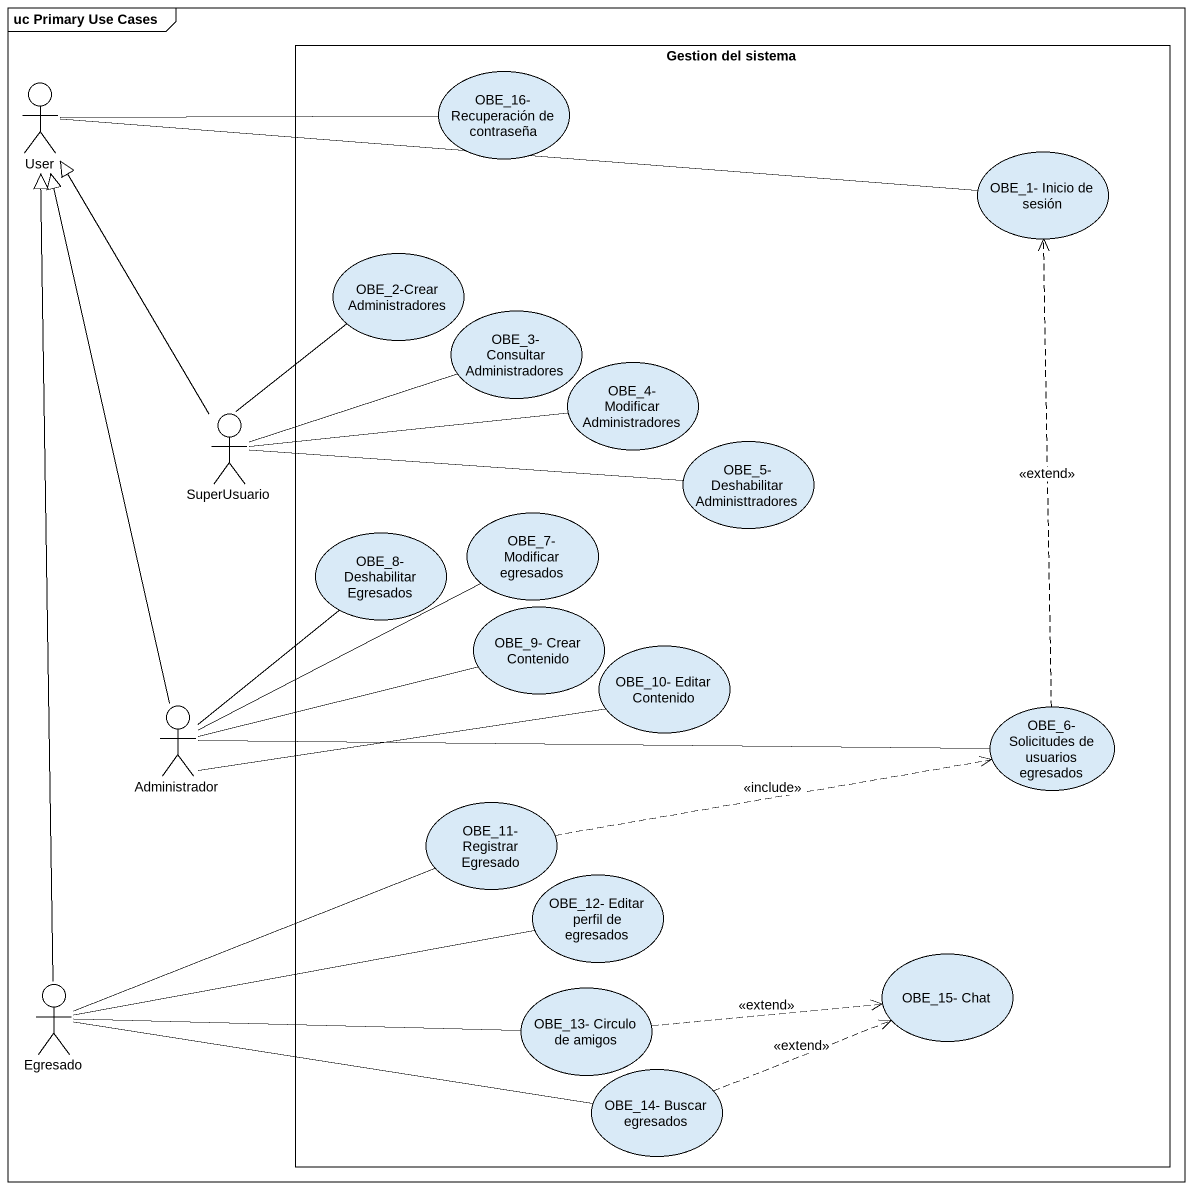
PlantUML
@startuml
mainframe uc Primary Use Cases
rectangle "Gestion del sistema" as Gestion_del_sistema {
  usecase "OBE_16- Recuperación de contraseña" as OBE_16_Recuperación_de
  usecase "OBE_1- Inicio de sesión" as OBE_1_Inicio_de_sesión
  usecase "OBE_2-Crear Administradores" as OBE_2_Crear_Administradores
  usecase "OBE_3- Consultar Administradores" as OBE_3_Consultar
  usecase "OBE_4- Modificar Administradores" as OBE_4_Modificar
  usecase "OBE_5- Deshabilitar Administtradores" as OBE_5_Deshabilitar
  usecase "OBE_7- Modificar egresados" as OBE_7_Modificar_egresados
  usecase "OBE_8- Deshabilitar Egresados" as OBE_8_Deshabilitar_Egresados
  usecase "OBE_9- Crear Contenido" as OBE_9_Crear_Contenido
  usecase "OBE_10- Editar Contenido" as OBE_10_Editar_Contenido
  usecase "OBE_6- Solicitudes de usuarios egresados" as OBE_6_Solicitudes_de
  usecase "OBE_11- Registrar Egresado" as OBE_11_Registrar_Egresado
  usecase "OBE_12- Editar perfil de egresados" as OBE_12_Editar_perfil_de
  usecase "OBE_15- Chat" as OBE_15_Chat
  usecase "OBE_13- Circulo de amigos" as OBE_13_Circulo_de_amigos
  usecase "OBE_14- Buscar egresados" as OBE_14_Buscar_egresados
}
actor User
actor SuperUsuario
actor Administrador
actor Egresado
User -right- OBE_16_Recuperación_de
User -right- OBE_1_Inicio_de_sesión
SuperUsuario -up-|> User
SuperUsuario -up- OBE_2_Crear_Administradores
SuperUsuario -right- OBE_3_Consultar
SuperUsuario -right- OBE_4_Modificar
SuperUsuario -right- OBE_5_Deshabilitar
Administrador -up-|> User
Administrador -right- OBE_7_Modificar_egresados
Administrador -up- OBE_8_Deshabilitar_Egresados
Administrador -right- OBE_9_Crear_Contenido
Administrador -right- OBE_10_Editar_Contenido
Administrador -right- OBE_6_Solicitudes_de
OBE_6_Solicitudes_de .up.> OBE_1_Inicio_de_sesión : <<extend>>
OBE_11_Registrar_Egresado .right.> OBE_6_Solicitudes_de : <<include>>
Egresado -up-|> User
Egresado -right- OBE_11_Registrar_Egresado
Egresado -right- OBE_12_Editar_perfil_de
Egresado -right- OBE_13_Circulo_de_amigos
Egresado -right- OBE_14_Buscar_egresados
OBE_13_Circulo_de_amigos .right.> OBE_15_Chat : <<extend>>
OBE_14_Buscar_egresados .right.> OBE_15_Chat : <<extend>>
@enduml
